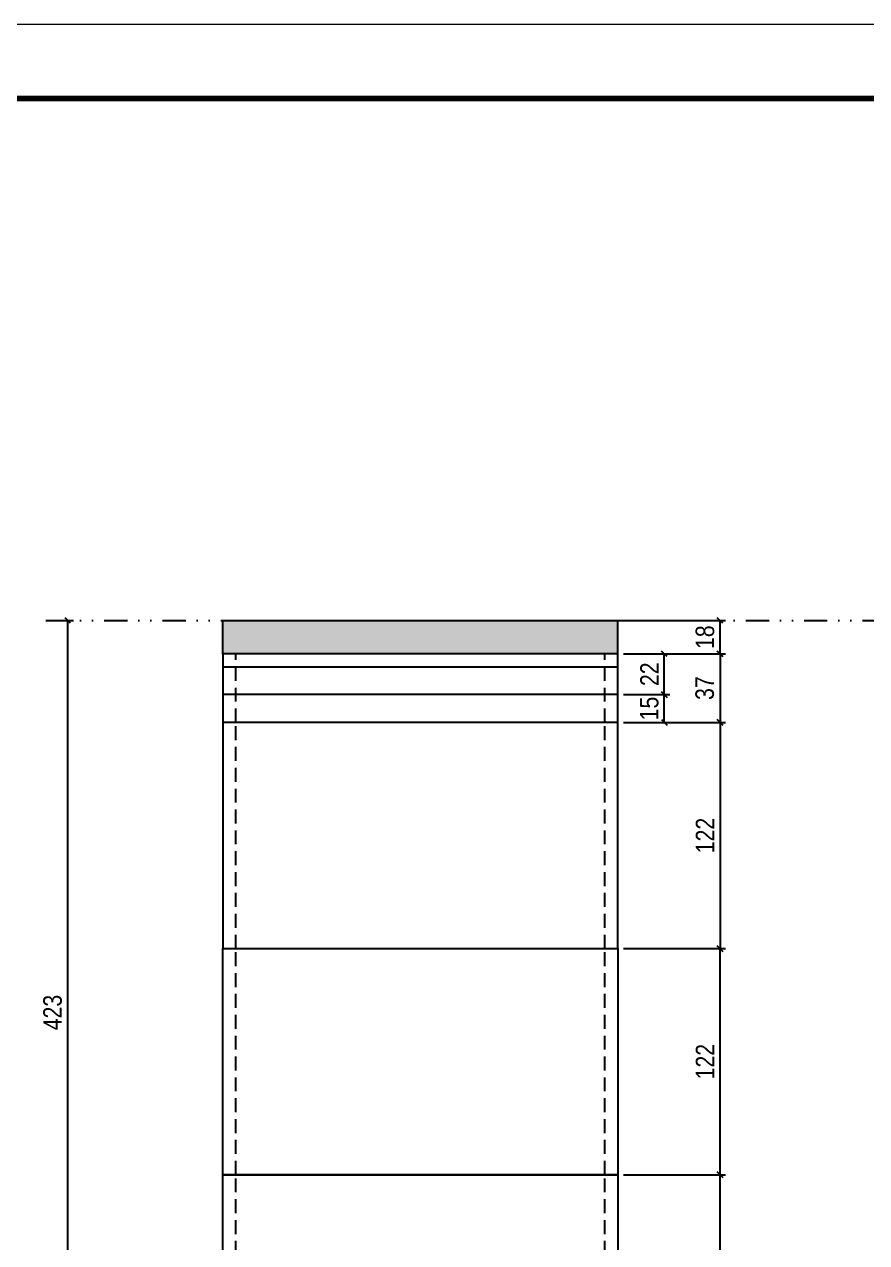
# Model space of a CAD drawing. Header units: millimetres. Extents: x 787 to 8287, y -592 to 17063.
# Drawn here: x 1838 to 2292, y 5544 to 6201 of the extents above; entities that cross this region are included whole.
import ezdxf

# ---------------------------------------------------------------- set-up
doc = ezdxf.new("R2010")
doc.units = ezdxf.units.MM
for name, pattern in [('DASHED', [0.75, 0.5, -0.25]), ('DIVIDE2', [0.625, 0.25, -0.125, 0, -0.125, 0, -0.125]), ('HIDDEN', [0.375, 0.25, -0.125])]:
    doc.linetypes.add(name, pattern=pattern)
for name, color, linetype in [('COTA', 241, 'Continuous'), ('Nível', 160, 'Continuous'), ('Painéis', 200, 'Continuous'), ('SARR_2.2x7', 40, 'Continuous'), ('Sarrafo de Pressão', 42, 'HIDDEN')]:
    doc.layers.add(name, color=color, linetype=linetype)
doc.layers.add('Folhas', color=255, linetype='Continuous', lineweight=9)
doc.layers.add('SARRAFO DE PRESSAO', color=251, linetype='DASHED', lineweight=9)
doc.styles.add('COTA TECNICA', font='techl___.ttf', dxfattribs={"height": 10})
doc.styles.add('COTA TECNICA-50', font='techl___.ttf', dxfattribs={"height": 10})
doc.dimstyles.new('COTA PAINEL-50', dxfattribs={"dimtxt": 10, "dimasz": 3, "dimexe": 3, "dimexo": 3, "dimgap": 3, "dimtad": 1, "dimdec": 1, "dimzin": 12, "dimdsep": 46, "dimtxsty": 'COTA TECNICA-50', "dimblk1": 'OBLIQUE', "dimblk2": 'OBLIQUE', "dimsah": 1, "dimcen": 0.9, "dimclrd": 4, "dimclre": 4, "dimclrt": 240, "dimadec": 1, "dimazin": 3, "dimtfac": 1, "dimtdec": 1, "dimtmove": 0, "dimatfit": 3, "dimfxl": 0, "dimtolj": 1, "dimtzin": 12, "dimarcsym": 0})
doc.dimstyles.new('PAINEL', dxfattribs={"dimtxt": 10, "dimasz": 3, "dimexe": 3, "dimexo": 3, "dimgap": 3, "dimtad": 1, "dimdec": 1, "dimzin": 12, "dimdsep": 46, "dimtxsty": 'COTA TECNICA', "dimblk1": 'OBLIQUE', "dimblk2": 'OBLIQUE', "dimsah": 1, "dimcen": 0.9, "dimclrd": 4, "dimclre": 4, "dimclrt": 240, "dimadec": 1, "dimazin": 3, "dimtfac": 1, "dimtdec": 1, "dimtmove": 0, "dimatfit": 3, "dimfxl": 0, "dimtolj": 1, "dimtzin": 12, "dimarcsym": 0})

# ---------------------------------------------------------------- blocks, each defined once
blk = doc.blocks.new('9999999999')
at = {"layer": 'Folhas'}
blk.add_lwpolyline([(98138.98, 34190.21), (99623.98, 34190.21), (99623.98, 35240.21), (98138.98, 35240.21)], close=True, dxfattribs=at)
at = {"layer": 'Folhas', "color": 30, "const_width": 3}
blk.add_lwpolyline([(98213.98, 34230.21), (99583.98, 34230.21), (99583.98, 35200.21), (98213.98, 35200.21)], close=True, dxfattribs=at)
blk = doc.blocks.new('_Oblique')
at = {"color": 0, "linetype": 'ByBlock', "lineweight": -2}
blk.add_line((-0.5, -0.5), (0.5, 0.5), dxfattribs=at)
blk = doc.blocks.new('*D1309')
at = {"layer": 'COTA', "color": 4, "lineweight": -2}
for p, q in [((1852.54, 5879.68), (1864.39, 5879.68)), ((1861.39, 5456.68), (1861.39, 5879.68)), ((1852.54, 5456.68), (1864.39, 5456.68))]:
    blk.add_line(p, q, dxfattribs=at)
at = {"layer": 'Defpoints', "color": 0}
for p in [(1849.54, 5879.68), (1861.39, 5879.68), (1849.54, 5456.68)]:
    blk.add_point(p, dxfattribs=at)
at = {"layer": 'COTA', "color": 4, "lineweight": -2, "xscale": 3, "yscale": 3, "zscale": 3}
for p, rotation in [((1861.39, 5879.68), 90), ((1861.39, 5456.68), 270)]:
    blk.add_blockref('_Oblique', p, dxfattribs=dict(at, rotation=rotation))
at = {"layer": 'COTA', "color": 240, "insert": (1853.18, 5668.18), "char_height": 10, "attachment_point": 5, "rotation": 90, "style": 'COTA TECNICA-50'}
blk.add_mtext('\\A1;423', dxfattribs=at)
blk = doc.blocks.new('*D585')
at = {"layer": 'COTA', "color": 4, "linetype": 'ByBlock', "lineweight": -2}
for p, q in [((2160.95, 5580.68), (2216.03, 5580.68)), ((2213.03, 5456.68), (2213.03, 5580.68)), ((2160.95, 5456.68), (2216.03, 5456.68))]:
    blk.add_line(p, q, dxfattribs=at)
at = {"layer": 'Defpoints', "color": 0, "linetype": 'ByBlock'}
for p in [(2157.95, 5580.68), (2213.03, 5580.68), (2157.95, 5456.68)]:
    blk.add_point(p, dxfattribs=at)
at = {"layer": 'COTA', "color": 4, "linetype": 'ByBlock', "lineweight": -2, "xscale": 3, "yscale": 3, "zscale": 3}
for p, rotation in [((2213.03, 5580.68), 90), ((2213.03, 5456.68), 270)]:
    blk.add_blockref('_Oblique', p, dxfattribs=dict(at, rotation=rotation))
at = {"layer": 'COTA', "color": 240, "linetype": 'ByBlock', "insert": (2204.96, 5518.68), "char_height": 10, "attachment_point": 5, "rotation": 90, "style": 'COTA TECNICA'}
blk.add_mtext('\\A1;124', dxfattribs=at)
blk = doc.blocks.new('*D587')
at = {"layer": 'COTA', "color": 4, "linetype": 'ByBlock', "lineweight": -2}
for p, q in [((2160.95, 5580.68), (2216.03, 5580.68)), ((2213.03, 5456.68), (2213.03, 5580.68)), ((2160.95, 5456.68), (2216.03, 5456.68))]:
    blk.add_line(p, q, dxfattribs=at)
at = {"layer": 'Defpoints', "color": 0, "linetype": 'ByBlock'}
for p in [(2157.95, 5580.68), (2213.03, 5580.68), (2157.95, 5456.68)]:
    blk.add_point(p, dxfattribs=at)
at = {"layer": 'COTA', "color": 4, "linetype": 'ByBlock', "lineweight": -2, "xscale": 3, "yscale": 3, "zscale": 3}
for p, rotation in [((2213.03, 5580.68), 90), ((2213.03, 5456.68), 270)]:
    blk.add_blockref('_Oblique', p, dxfattribs=dict(at, rotation=rotation))
at = {"layer": 'COTA', "color": 240, "linetype": 'ByBlock', "insert": (2204.96, 5518.68), "char_height": 10, "attachment_point": 5, "rotation": 90, "style": 'COTA TECNICA'}
blk.add_mtext('\\A1;124', dxfattribs=at)
blk = doc.blocks.new('*D1563')
at = {"layer": 'COTA', "color": 4, "lineweight": -2}
for p, q in [((2160.95, 5702.68), (2216.03, 5702.68)), ((2213.03, 5580.68), (2213.03, 5702.68)), ((2160.95, 5580.68), (2216.03, 5580.68))]:
    blk.add_line(p, q, dxfattribs=at)
at = {"layer": 'Defpoints', "color": 0}
for p in [(2157.95, 5702.68), (2213.03, 5702.68), (2157.95, 5580.68)]:
    blk.add_point(p, dxfattribs=at)
at = {"layer": 'COTA', "color": 4, "lineweight": -2, "xscale": 3, "yscale": 3, "zscale": 3}
for p, rotation in [((2213.03, 5702.68), 90), ((2213.03, 5580.68), 270)]:
    blk.add_blockref('_Oblique', p, dxfattribs=dict(at, rotation=rotation))
at = {"layer": 'COTA', "color": 240, "insert": (2204.97, 5641.68), "char_height": 10, "attachment_point": 5, "rotation": 90, "style": 'COTA TECNICA-50'}
blk.add_mtext('\\A1;122', dxfattribs=at)
blk = doc.blocks.new('*D1564')
at = {"layer": 'COTA', "color": 4, "lineweight": -2}
for p, q in [((2126.95, 5879.68), (2216.03, 5879.68)), ((2213.03, 5861.68), (2213.03, 5879.68)), ((2160.95, 5861.68), (2216.03, 5861.68))]:
    blk.add_line(p, q, dxfattribs=at)
at = {"layer": 'Defpoints', "color": 0}
for p in [(2123.95, 5879.68), (2213.03, 5879.68), (2157.95, 5861.68)]:
    blk.add_point(p, dxfattribs=at)
at = {"layer": 'COTA', "color": 4, "lineweight": -2, "xscale": 3, "yscale": 3, "zscale": 3}
for p, rotation in [((2213.03, 5879.68), 90), ((2213.03, 5861.68), 270)]:
    blk.add_blockref('_Oblique', p, dxfattribs=dict(at, rotation=rotation))
at = {"layer": 'COTA', "color": 240, "insert": (2204.94, 5870.68), "char_height": 10, "attachment_point": 5, "rotation": 90, "style": 'COTA TECNICA-50'}
blk.add_mtext('\\A1;18', dxfattribs=at)
blk = doc.blocks.new('*D1565')
at = {"layer": 'COTA', "color": 4, "lineweight": -2}
for p, q in [((2160.95, 5824.68), (2216.03, 5824.68)), ((2213.03, 5824.68), (2213.03, 5702.68)), ((2160.95, 5702.68), (2216.03, 5702.68))]:
    blk.add_line(p, q, dxfattribs=at)
at = {"layer": 'Defpoints', "color": 0}
for p in [(2157.95, 5824.68), (2157.95, 5702.68), (2213.03, 5702.68)]:
    blk.add_point(p, dxfattribs=at)
at = {"layer": 'COTA', "color": 4, "lineweight": -2, "xscale": 3, "yscale": 3, "zscale": 3}
for p, rotation in [((2213.03, 5824.68), 90), ((2213.03, 5702.68), 270)]:
    blk.add_blockref('_Oblique', p, dxfattribs=dict(at, rotation=rotation))
at = {"layer": 'COTA', "color": 240, "insert": (2204.97, 5763.68), "char_height": 10, "attachment_point": 5, "rotation": 90, "style": 'COTA TECNICA-50'}
blk.add_mtext('\\A1;122', dxfattribs=at)
blk = doc.blocks.new('*D1569')
at = {"layer": 'COTA', "color": 4, "lineweight": -2}
for p, q in [((2160.95, 5861.68), (2216.03, 5861.68)), ((2213.03, 5861.68), (2213.03, 5824.68)), ((2160.95, 5824.68), (2216.03, 5824.68))]:
    blk.add_line(p, q, dxfattribs=at)
at = {"layer": 'Defpoints', "color": 0}
for p in [(2157.95, 5861.68), (2157.95, 5824.68), (2213.03, 5824.68)]:
    blk.add_point(p, dxfattribs=at)
at = {"layer": 'COTA', "color": 4, "lineweight": -2, "xscale": 3, "yscale": 3, "zscale": 3}
for p, rotation in [((2213.03, 5861.68), 90), ((2213.03, 5824.68), 270)]:
    blk.add_blockref('_Oblique', p, dxfattribs=dict(at, rotation=rotation))
at = {"layer": 'COTA', "color": 240, "insert": (2204.81, 5843.18), "char_height": 10, "attachment_point": 5, "rotation": 90, "style": 'COTA TECNICA'}
blk.add_mtext('\\A1;37', dxfattribs=at)
blk = doc.blocks.new('*D1570')
at = {"layer": 'Defpoints', "color": 0}
for p in [(2157.95, 5839.68), (2182.99, 5839.68), (2157.95, 5824.68)]:
    blk.add_point(p, dxfattribs=at)
at = {"layer": 'Painéis', "color": 4, "lineweight": -2}
for p, q in [((2160.95, 5839.68), (2185.99, 5839.68)), ((2182.99, 5824.68), (2182.99, 5839.68)), ((2160.95, 5824.68), (2185.99, 5824.68))]:
    blk.add_line(p, q, dxfattribs=at)
at = {"layer": 'Painéis', "color": 4, "lineweight": -2, "xscale": 3, "yscale": 3, "zscale": 3}
for p, rotation in [((2182.99, 5839.68), 90), ((2182.99, 5824.68), 270)]:
    blk.add_blockref('_Oblique', p, dxfattribs=dict(at, rotation=rotation))
at = {"layer": 'Painéis', "color": 240, "insert": (2174.88, 5832.18), "char_height": 10, "attachment_point": 5, "rotation": 90, "style": 'COTA TECNICA'}
blk.add_mtext('\\A1;15', dxfattribs=at)
blk = doc.blocks.new('*D1571')
at = {"layer": 'Defpoints', "color": 0}
for p in [(2157.95, 5861.68), (2182.99, 5861.68), (2157.95, 5839.68)]:
    blk.add_point(p, dxfattribs=at)
at = {"layer": 'Painéis', "color": 4, "lineweight": -2}
for p, q in [((2160.95, 5861.68), (2185.99, 5861.68)), ((2182.99, 5839.68), (2182.99, 5861.68)), ((2160.95, 5839.68), (2185.99, 5839.68))]:
    blk.add_line(p, q, dxfattribs=at)
at = {"layer": 'Painéis', "color": 4, "lineweight": -2, "xscale": 3, "yscale": 3, "zscale": 3}
for p, rotation in [((2182.99, 5861.68), 90), ((2182.99, 5839.68), 270)]:
    blk.add_blockref('_Oblique', p, dxfattribs=dict(at, rotation=rotation))
at = {"layer": 'Painéis', "color": 240, "insert": (2174.99, 5850.68), "char_height": 10, "attachment_point": 5, "rotation": 90, "style": 'COTA TECNICA'}
blk.add_mtext('\\A1;22', dxfattribs=at)

msp = doc.modelspace()

# ---------------------------------------------------------------- hatches: boundary and pattern name
at = {"layer": 'COTA', "linetype": 'ByBlock'}
h = msp.add_hatch(dxfattribs=at)
h.set_pattern_fill('AR-CONC', color=256, scale=0.03)
h.set_pattern_definition([(50, (-6379.1384, 1767.6855), (5.46554, -0.4781726), [0.5715, -6.2865]), (355, (-6379.1384, 1767.6855), (-1.0573026, 5.7317054), [0.4572, -5.0292175]), (100.451445, (-6378.683, 1767.6456), (4.4082374, 5.2535326), [0.4857003, -5.3427073]), (46.1842, (-6379.1384, 1769.2095), (8.132371, -1.26127), [0.85725, -9.42975]), (96.63556, (-6378.461, 1769.104), (7.122124, 7.422784), [0.728551, -8.014068]), (351.18415, (-6379.138, 1769.2095), (7.122124, 7.422784), [0.685799, -7.543792]), (21, (-6378.3764, 1768.8285), (4.5484317, -3.067956), [0.5715, -6.2865]), (326, (-6378.3764, 1768.8285), (1.854061, 5.525639), [0.4572, -5.0292]), (71.451445, (-6377.9974, 1768.573), (6.4024926, 2.457683), [0.4857003, -5.342698]), (37.5, (-6379.1384, 1767.6855), (0.0926581, 2.53665117), [0, -4.96824, 0, -5.1054, 0, -5.04825]), (7.5, (-6379.1384, 1767.6855), (2.0045899, 3.00541724), [0, -2.91084, 0, -4.85394, 0, -1.92405]), (327.5, (-6380.8376, 1767.6855), (4.06771786, -0.1718623), [0, -1.905, 0, -5.9436, 0, -7.8867]), (317.5, (-6381.5996, 1767.6855), (4.4438754, 0.7627947), [0, -2.4765, 0, -3.94716, 0, -5.6007])])
h.paths.add_polyline_path([(1944.95, 5861.68), (2157.95, 5861.68), (2157.95, 5879.68), (1944.95, 5879.68)])

# ---------------------------------------------------------------- linework, layer by layer
for p, q in [((1944.95, 5879.68), (1944.95, 5879.68)), ((1944.95, 5861.68), (1944.95, 5879.68)), ((1944.95, 5879.68), (2157.95, 5879.68)), ((2157.95, 5861.68), (2157.95, 5879.68))]:
    msp.add_line(p, q, dxfattribs=at)
at = {"layer": 'Nível', "color": 4, "linetype": 'DIVIDE2', "ltscale": 50}
msp.add_line((1849.54, 5879.68), (2870.5, 5879.68), dxfattribs=at)
at = {"layer": 'Painéis'}
for p, q in [((2123.95, 5861.68), (1944.95, 5861.68)), ((2157.95, 5839.68), (1944.95, 5839.68)), ((2157.95, 5824.68), (1944.95, 5824.68))]:
    msp.add_line(p, q, dxfattribs=at)
for points in [[(2157.95, 5861.68), (1944.95, 5861.68), (1944.95, 5702.68), (2157.95, 5702.68)], [(1944.95, 5702.68), (2157.95, 5702.68), (2157.95, 5580.68), (1944.95, 5580.68)], [(1944.95, 5580.68), (2157.95, 5580.68), (2157.95, 5458.68), (1944.95, 5458.68)]]:
    msp.add_lwpolyline(points, close=True, dxfattribs=at)
at = {"layer": 'SARR_2.2x7'}
msp.add_line((1944.95, 5854.68), (2157.95, 5854.68), dxfattribs=at)
at = {"layer": 'Sarrafo de Pressão', "ltscale": 30}
for p, q in [((1951.95, 5824.68), (1951.95, 5861.68)), ((2150.95, 5824.68), (2150.95, 5861.68)), ((1951.95, 5702.68), (1951.95, 5824.68)), ((2150.95, 5702.68), (2150.95, 5824.68)), ((1951.95, 5580.68), (1951.95, 5702.68)), ((2150.95, 5580.68), (2150.95, 5702.68)), ((1951.95, 5458.68), (1951.95, 5580.68)), ((2150.95, 5458.68), (2150.95, 5580.68))]:
    msp.add_line(p, q, dxfattribs=at)

# ---------------------------------------------------------------- block references
at = {"layer": 'SARRAFO DE PRESSAO', "color": 6, "linetype": 'ByBlock'}
msp.add_blockref('9999999999', (-96713.48, -29038.94), dxfattribs=at)

# ---------------------------------------------------------------- dimensions: what is measured, and where the dimension line sits
at = {"layer": 'COTA'}
for base, p1, p2, dimstyle, picture, middle in [((1861.39, 5879.68), (1849.54, 5456.68), (1849.54, 5879.68), 'COTA PAINEL-50', '*D1309', (1853.18, 5668.18)), ((2213.03, 5879.68), (2157.95, 5861.68), (2123.95, 5879.68), 'COTA PAINEL-50', '*D1564', (2204.94, 5870.68)), ((2213.03, 5824.68), (2157.95, 5861.68), (2157.95, 5824.68), 'PAINEL', '*D1569', (2204.81, 5843.18)), ((2213.03, 5702.68), (2157.95, 5824.68), (2157.95, 5702.68), 'COTA PAINEL-50', '*D1565', (2204.97, 5763.68)), ((2213.03, 5702.68), (2157.95, 5580.68), (2157.95, 5702.68), 'COTA PAINEL-50', '*D1563', (2204.97, 5641.68))]:
    dim = msp.add_linear_dim(base=base, p1=p1, p2=p2, angle=90, dimstyle=dimstyle, dxfattribs=at)
    dim.commit()
    dim.dimension.update_dxf_attribs({"geometry": picture, "text_midpoint": middle})
at = {"layer": 'COTA', "linetype": 'ByBlock'}
for picture in ['*D585', '*D587']:
    dim = msp.add_aligned_dim(p1=(2157.95, 5456.68), p2=(2157.95, 5580.68), distance=-55.08, dimstyle='PAINEL', dxfattribs=at)
    dim.commit()
    dim.dimension.update_dxf_attribs({"geometry": picture, "text_midpoint": (2204.96, 5518.68)})
at = {"layer": 'Painéis'}
dim = msp.add_linear_dim(base=(2182.99, 5861.68), p1=(2157.95, 5839.68), p2=(2157.95, 5861.68), angle=90, dimstyle='PAINEL', dxfattribs=at)
dim.commit()
dim.dimension.update_dxf_attribs({"geometry": '*D1571', "text_midpoint": (2174.99, 5850.68)})
dim = msp.add_linear_dim(base=(2182.99, 5839.68), p1=(2157.95, 5824.68), p2=(2157.95, 5839.68), angle=90, dimstyle='PAINEL', dxfattribs=at)
dim.commit()
dim.dimension.update_dxf_attribs({"geometry": '*D1570', "text_midpoint": (2182.99, 5832.18), "dimtype": 160})

doc.saveas('drawing.dxf')
